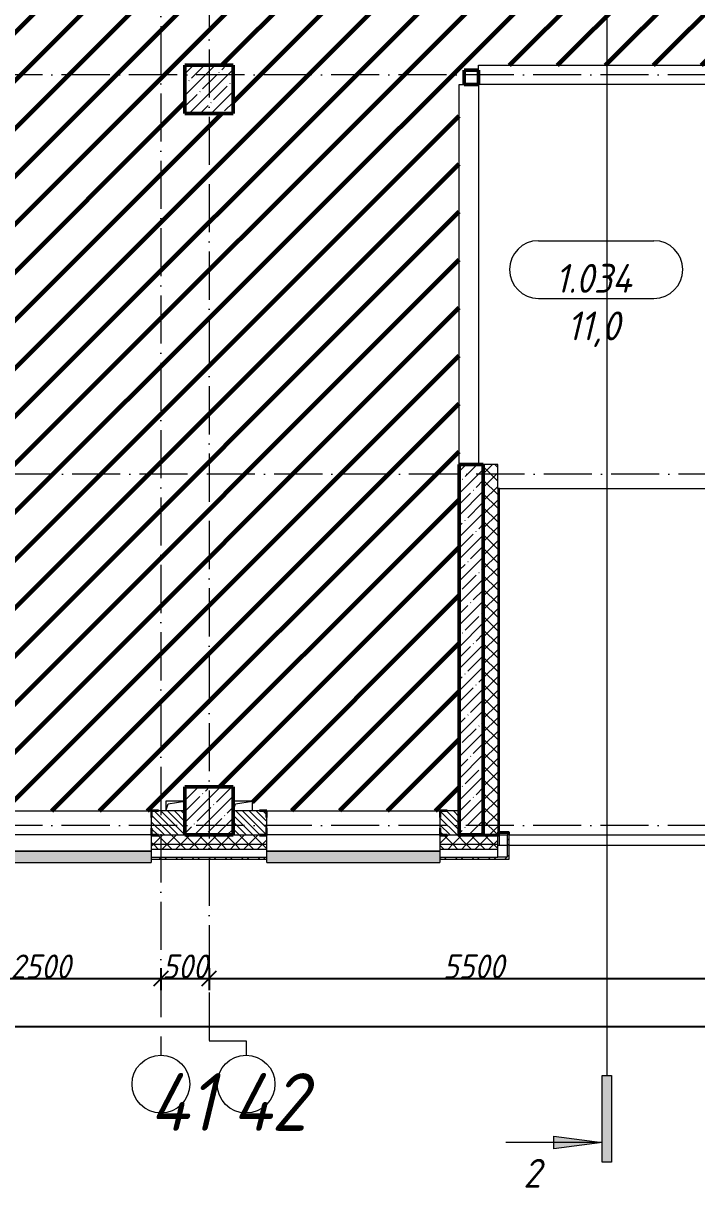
# Model space of a CAD drawing. Header units: millimetres. Extents: x -606178 to 312196, y -19338 to 632709.
# Drawn here: x -370261 to -363262, y 503309 to 515412 of the extents above; entities that cross this region are included whole.
import ezdxf

# ---------------------------------------------------------------- set-up
doc = ezdxf.new("R2010")
doc.units = ezdxf.units.MM
doc.linetypes.add('50_200_ШТРИХ_1Т_ш5_п1_п1_', pattern=[700, 500, -100, 0, -100])
for name, color, linetype, lineweight in [('6.4.1) Окр пт с инж. ПТ2.16', 3, 'Continuous', 60), ('A-____-____-DIMS', 7, 'Continuous', 9), ('A-FLOR-____-OTLN', 7, 'Continuous', 9), ('A-GENM-____-MCUT', 7, 'Continuous', 25), ('A-GENM-____-OTLN', 7, 'Continuous', 9), ('A-GENM-____-OTLN-1', 7, 'Continuous', 25), ('A-GLAZ-____-OTLN', 7, 'Continuous', 9), ('A-WALL-____-MCUT', 7, 'Continuous', 13), ('A-WALL-____-MCUT-1', 7, 'Continuous', 9), ('A-WALL-____-MCUT-2', 7, 'Continuous', 50), ('A-WALL-____-OTLN', 7, 'Continuous', 9), ('A-WALL-____-PATT-1', 7, 'Continuous', 9), ('A-WALL-FNSH-MCUT-1', 7, 'Continuous', 9), ('G-____-____-SYMB', 7, 'Continuous', 9), ('I-WALL-____-OTLN', 7, 'Continuous', 9), ('S-COLS-____-MCUT', 7, 'Continuous', 50), ('S-COLS-____-OTLN', 7, 'Continuous', 9), ('S-GRID-____-IDEN', 7, 'Continuous', 9), ('S-GRID-____-OTLN', 7, 'Continuous', 9), ('S-GRID-____-OTLN-1', 7, '50_200_ШТРИХ_1Т_ш5_п1_п1_', 9)]:
    doc.layers.add(name, color=color, linetype=linetype, lineweight=lineweight)
for name, color, linetype, lineweight, true_color in [('A-AREA-IDEN-1', 7, 'Continuous', 9, 0x000000), ('A-GLAZ-____-OTLN-1', 7, 'Continuous', 9, 0xc0c0c0), ('G-____-____-SYMB-1', 9, 'Continuous', 9, 0x808080)]:
    doc.layers.add(name, color=color, linetype=linetype, lineweight=lineweight, true_color=true_color)
doc.styles.add('ISOCPEUR_I', font='isocpeui.ttf', dxfattribs={"width": 0.9, "height": 2.5})
doc.styles.add('ISOCPEUR_I_10', font='isocpeui.ttf', dxfattribs={"width": 0.9, "height": 180})
doc.styles.add('ISOCPEUR_I_9', font='isocpeui.ttf', dxfattribs={"width": 0.9, "height": 250})
doc.dimstyles.new('ISO-2_5_0_9К_БОЛЬШОЙ_ОСИ', dxfattribs={"dimscale": 304.8, "dimtxt": 248.995294, "dimasz": 0.492126, "dimexe": 0.393701, "dimexo": 0, "dimgap": 0, "dimtad": 1, "dimdec": 0, "dimzin": 0, "dimdsep": 46, "dimtxsty": 'ISOCPEUR_I_9', "dimblk1": 'OBLIQUE', "dimblk2": 'OBLIQUE', "dimsah": 1, "dimcen": 0.09, "dimdle": 0.393701, "dimazin": 0, "dimtfac": 1, "dimtdec": 4, "dimtix": 1, "dimtmove": 0, "dimatfit": 3, "dimfxl": 1, "dimtvp": 1, "dimtolj": 1, "dimtzin": 0, "dimarcsym": 2})
pattern_1 = [(135, (-425830.77, 451794.26), (-35.35534, -35.35534), [])]
pattern_2 = [(45, (-425830.77, 451794.26), (-70.71068, 70.71068), []), (135, (-425830.77, 451794.26), (-70.71068, -70.71068), [])]
pattern_3 = [(45, (-425830.77, 451794.26), (-85.53659, 85.53659), []), (45, (-425773.75, 451794.26), (-85.53659, 85.53659), [])]

# ---------------------------------------------------------------- blocks, each defined once
blk = doc.blocks.new('BSC_Колонна _Прямоугольная - 500х500-V66-АР1_План отверстий 1 этажа в осях 1-64_Ю-ЯЯ')
at = {"layer": 'S-COLS-____-OTLN'}
h = blk.add_hatch(dxfattribs=at)
h.set_pattern_fill('FP_74', color=256, style=0, pattern_type=2)
h.set_pattern_definition([(45, (-57500, -55431.04), (-114.04925, 114.04925), []), (45, (-57385.95, -55431.04), (-114.04925, 114.04925), [201.613, -40.323, 3.353, -36.97])])
h.paths.add_polyline_path([(-250, -250), (250, -250), (250, 250), (-250, 250), (-250, 178)], flags=0)
at = {"layer": 'S-COLS-____-MCUT'}
for p, q in [((250, 250), (-250, 250)), ((-250, 250), (-250, -250)), ((250, -250), (250, 250)), ((-250, -250), (250, -250))]:
    blk.add_line(p, q, dxfattribs=at)
blk = doc.blocks.new('BSC_Колонна _Прямоугольная - 500х500-V67-АР1_План отверстий 1 этажа в осях 1-64_Ю-ЯЯ')
at = {"layer": 'S-COLS-____-OTLN'}
h = blk.add_hatch(dxfattribs=at)
h.set_pattern_fill('FP_75', color=256, style=0, pattern_type=2)
h.set_pattern_definition([(45, (-57500, -62931.04), (-114.04925, 114.04925), []), (45, (-57385.95, -62931.04), (-114.04925, 114.04925), [201.613, -40.323, 3.353, -36.97])])
h.paths.add_polyline_path([(-250, -250), (250, -250), (250, 250), (-250, 250)], flags=0)
at = {"layer": 'S-COLS-____-MCUT'}
for p, q in [((250, 250), (-250, 250)), ((-250, 250), (-250, -250)), ((250, -250), (250, 250)), ((-250, -250), (250, -250))]:
    blk.add_line(p, q, dxfattribs=at)
blk = doc.blocks.new('Фахверк_СКБ_Уголок - 250_2700-27497298-АР1_План отверстий 1 этажа в осях 1-64_Ю-ЯЯ')
at = {"layer": 'A-GENM-____-MCUT'}
for p, q in [((200, 181), (125, 181)), ((125, 181), (125, 106)), ((131, 106), (131, 175)), ((131, 175), (200, 175)), ((200, 175), (200, 181)), ((125, 106), (131, 106)), ((131, -6), (125, -6)), ((125, -6), (125, -81)), ((125, -81), (200, -81)), ((131, -75), (131, -6)), ((200, -75), (131, -75)), ((200, -81), (200, -75))]:
    blk.add_line(p, q, dxfattribs=at)
blk = doc.blocks.new('AR_Отверстие прямоугольное _в плите_ - AR_Отверстие прямоугольное _в плите_-V206-АР1_План отверстий 1 этажа в осях 1-64_Ю-ЯЯ')
at = {"layer": 'A-GENM-____-OTLN'}
for p, q in [((100, 50), (-100, 50)), ((-100, -50), (-75, 25)), ((-75, 25), (100, 50)), ((100, -50), (100, 50))]:
    blk.add_line(p, q, dxfattribs=at)
blk = doc.blocks.new('AR_Отверстие прямоугольное _в плите_ - AR_Отверстие прямоугольное _в плите_-V228-АР1_План отверстий 1 этажа в осях 1-64_Ю-ЯЯ')
at = {"layer": 'A-GENM-____-OTLN'}
for p, q in [((100, 50), (-100, 50)), ((-100, 50), (-100, -50)), ((-100, -50), (-75, 25)), ((-75, 25), (100, 50))]:
    blk.add_line(p, q, dxfattribs=at)
blk = doc.blocks.new('Отлив_СКБ - Отлив витража_120_НВФ-31885687-АР1_План отверстий 1 этажа в осях 1-64_Ю-ЯЯ')
at = {"layer": 'A-GLAZ-____-OTLN-1'}
for points in [[(0, -2), (1800, -2), (1800, 0), (0, 0)], [(877, -120), (1800, -120), (1800, -2), (0, -2), (0, -120)]]:
    blk.add_hatch(color=256, dxfattribs=at).paths.add_polyline_path(points, flags=0)
at = {"layer": 'A-GLAZ-____-OTLN'}
for p, q in [((0, 0), (1800, 0)), ((1800, -2), (0, -2)), ((0, -120), (0, -83)), ((0, -120), (1800, -120)), ((1800, -83), (1800, -120))]:
    blk.add_line(p, q, dxfattribs=at)
blk = doc.blocks.new('О_Общий_Откосы металлические_СКБ_Боковой - О_Общий_Откосы металлические_СКБ_Боковой-32003645-АР1_План отверстий 1 этажа в осях 1-64_Ю-ЯЯ')
at = {"layer": 'A-GENM-____-MCUT'}
for p, q in [((0, 0), (-120, 0)), ((-120, 0), (-120, -30)), ((0, -30), (0, 0)), ((-120, -30), (-270, -30)), ((-270, -30), (-270, -37)), ((-270, -37), (-113, -37)), ((-113, -37), (-113, -7)), ((-113, -7), (-7, -7)), ((-7, -7), (-7, -30)), ((-7, -30), (0, -30))]:
    blk.add_line(p, q, dxfattribs=at)
blk = doc.blocks.new('BSC_Колонна _Прямоугольная1 - 150х150 _металл_-35301503-АР1_План отверстий 1 этажа в осях 1-64_Ю-ЯЯ')
at = {"layer": 'S-COLS-____-MCUT'}
for p, q in [((75, 75), (-75, 75)), ((-75, 75), (-75, -75)), ((75, -75), (75, 75)), ((-75, -75), (75, -75))]:
    blk.add_line(p, q, dxfattribs=at)
blk = doc.blocks.new('Ось сетки - Круг_Ø6_00__ISO-2_5_0_9K_-25732049-АР1_План отверстий 1 этажа в осях 1-64_Ю-ЯЯ')
at = {"layer": 'S-GRID-____-IDEN'}
blk.add_circle((0, 0), 3, dxfattribs=at)
blk = doc.blocks.new('Разрез - Концевая часть разреза-18266132-АР1_План отверстий 1 этажа в осях 1-64_Ю-ЯЯ')
at = {"layer": 'G-____-____-SYMB'}
for points in [[(0, 0.5), (0, -0.5), (-9, -0.5), (-9, 0.5)], [(-6.29, -5.5), (-7.61, -5.5), (-6.95, -0.5)]]:
    blk.add_hatch(color=256, dxfattribs=at).paths.add_polyline_path(points, flags=0)
for p, q in [((0, 0.5), (-9, 0.5)), ((-9, 0.5), (-9, -0.5)), ((0, -0.5), (0, 0.5)), ((-9, -0.5), (0, -0.5)), ((-6.95, -0.5), (-7.61, -5.5)), ((-6.95, -0.5), (-6.95, -10.5)), ((-6.29, -5.5), (-6.95, -0.5)), ((-7.61, -5.5), (-6.29, -5.5))]:
    blk.add_line(p, q, dxfattribs=at)
blk = doc.blocks.new('_Oblique')
at = {"color": 0, "linetype": 'ByBlock', "lineweight": -2}
blk.add_line((-0.5, -0.5), (0.5, 0.5), dxfattribs=at)
blk = doc.blocks.new('*D4338')
at = {"layer": 'A-____-____-DIMS', "color": 0, "lineweight": -2, "transparency": 16777216}
for p, q in [((-371331, 505589), (-371331, 505363)), ((-368831, 505589), (-368831, 505363)), ((-371451, 505483), (-368711, 505483))]:
    blk.add_line(p, q, dxfattribs=at)
at = {"layer": 'Defpoints', "color": 0, "transparency": 16777216}
for p in [(-371331, 505589), (-368831, 505589), (-368831, 505483)]:
    blk.add_point(p, dxfattribs=at)
at = {"layer": 'A-____-____-DIMS', "color": 0, "lineweight": -2, "transparency": 16777216, "xscale": 150, "yscale": 150, "zscale": 150, "rotation": 180}
blk.add_blockref('_Oblique', (-371331, 505483), dxfattribs=at)
at = {"layer": 'A-____-____-DIMS', "color": 0, "lineweight": -2, "transparency": 16777216, "xscale": 150, "yscale": 150, "zscale": 150}
blk.add_blockref('_Oblique', (-368831, 505483), dxfattribs=at)
at = {"layer": 'A-____-____-DIMS', "color": 0, "transparency": 16777216, "insert": (-370081, 505608), "char_height": 250, "width": 758.48, "attachment_point": 5, "style": 'ISOCPEUR_I_9'}
blk.add_mtext('\\A1;2500', dxfattribs=at)
blk = doc.blocks.new('*D4339')
at = {"layer": 'A-____-____-DIMS', "color": 0, "lineweight": -2, "transparency": 16777216}
for p, q in [((-368831, 505589), (-368831, 505363)), ((-368331, 505589), (-368331, 505363)), ((-368951, 505483), (-368211, 505483))]:
    blk.add_line(p, q, dxfattribs=at)
at = {"layer": 'Defpoints', "color": 0, "transparency": 16777216}
for p in [(-368831, 505589), (-368331, 505589), (-368331, 505483)]:
    blk.add_point(p, dxfattribs=at)
at = {"layer": 'A-____-____-DIMS', "color": 0, "lineweight": -2, "transparency": 16777216, "xscale": 150, "yscale": 150, "zscale": 150, "rotation": 180}
blk.add_blockref('_Oblique', (-368831, 505483), dxfattribs=at)
at = {"layer": 'A-____-____-DIMS', "color": 0, "lineweight": -2, "transparency": 16777216, "xscale": 150, "yscale": 150, "zscale": 150}
blk.add_blockref('_Oblique', (-368331, 505483), dxfattribs=at)
at = {"layer": 'A-____-____-DIMS', "color": 0, "transparency": 16777216, "insert": (-368581, 505608), "char_height": 250, "width": 568.86, "attachment_point": 5, "style": 'ISOCPEUR_I_9'}
blk.add_mtext('\\A1;500', dxfattribs=at)
blk = doc.blocks.new('*D4340')
at = {"layer": 'A-____-____-DIMS', "color": 0, "lineweight": -2, "transparency": 16777216}
for p, q in [((-368331, 505589), (-368331, 505363)), ((-362831, 505589), (-362831, 505363)), ((-368451, 505483), (-362711, 505483))]:
    blk.add_line(p, q, dxfattribs=at)
at = {"layer": 'Defpoints', "color": 0, "transparency": 16777216}
for p in [(-368331, 505589), (-362831, 505589), (-362831, 505483)]:
    blk.add_point(p, dxfattribs=at)
at = {"layer": 'A-____-____-DIMS', "color": 0, "lineweight": -2, "transparency": 16777216, "xscale": 150, "yscale": 150, "zscale": 150, "rotation": 180}
blk.add_blockref('_Oblique', (-368331, 505483), dxfattribs=at)
at = {"layer": 'A-____-____-DIMS', "color": 0, "lineweight": -2, "transparency": 16777216, "xscale": 150, "yscale": 150, "zscale": 150}
blk.add_blockref('_Oblique', (-362831, 505483), dxfattribs=at)
at = {"layer": 'A-____-____-DIMS', "color": 0, "transparency": 16777216, "insert": (-365581, 505608), "char_height": 250, "width": 758.48, "attachment_point": 5, "style": 'ISOCPEUR_I_9'}
blk.add_mtext('\\A1;5500', dxfattribs=at)
blk = doc.blocks.new('*D4410')
at = {"layer": 'A-____-____-DIMS', "color": 0, "lineweight": -2, "transparency": 16777216}
for p, q in [((-428181, 505092), (-428181, 504866)), ((-354781, 505092), (-354781, 504866)), ((-428301, 504986), (-354661, 504986))]:
    blk.add_line(p, q, dxfattribs=at)
at = {"layer": 'Defpoints', "color": 0, "transparency": 16777216}
for p in [(-428181, 505092), (-354781, 505092), (-354781, 504986)]:
    blk.add_point(p, dxfattribs=at)
at = {"layer": 'A-____-____-DIMS', "color": 0, "lineweight": -2, "transparency": 16777216, "xscale": 150, "yscale": 150, "zscale": 150, "rotation": 180}
blk.add_blockref('_Oblique', (-428181, 504986), dxfattribs=at)
at = {"layer": 'A-____-____-DIMS', "color": 0, "lineweight": -2, "transparency": 16777216, "xscale": 150, "yscale": 150, "zscale": 150}
blk.add_blockref('_Oblique', (-354781, 504986), dxfattribs=at)
at = {"layer": 'A-____-____-DIMS', "color": 0, "transparency": 16777216, "insert": (-391481, 505113), "char_height": 250, "width": 971.08, "attachment_point": 5, "style": 'ISOCPEUR_I_9'}
blk.add_mtext('\\A1;73400', dxfattribs=at)
blk = doc.blocks.new('AAR_СКБ_Марка_помещения_1_5 ммп - Номер _ Площадь-27962135-АИ_План этажа_Стены_1')
at = {"layer": 'A-AREA-IDEN-1'}
for p, q in [((-2.987, 3), (3.013, 3)), ((-2.987, 0), (3.013, 0))]:
    blk.add_line(p, q, dxfattribs=at)
for centre, start, end in [((-2.987, 1.5), 90, 270), ((3.013, 1.5), 270, 90)]:
    blk.add_arc(centre, 1.5, start, end, dxfattribs=at)

msp = doc.modelspace()

# ---------------------------------------------------------------- hatches: boundary and pattern name
at = {"layer": '6.4.1) Окр пт с инж. ПТ2.16'}
h = msp.add_hatch(dxfattribs=at)
h.set_pattern_fill('ANSI31', color=256, scale=111)
h.paths.add_polyline_path([(-351330.7712, 518575.3011), (-351390.7712, 518575.3011), (-351390.7712, 518975.3011), (-351630.7712, 518975.3011), (-351630.7712, 519475.3011), (-351380.7712, 519475.3011), (-351380.7712, 521675.3011), (-351930.7712, 521675.3011), (-352055.7712, 521675.3011), (-352055.7712, 521669.3011), (-352130.7712, 521669.3011), (-354130.7712, 521675.3011), (-354130.7712, 521669.3011), (-354205.7712, 521669.3011), (-354230.7712, 521675.3011), (-354230.7712, 518975.3011), (-356630.7712, 518975.3011), (-357130.7712, 518975.3011), (-362080.7712, 518975.3011), (-362580.7712, 518975.3011), (-368730.7712, 518975.3011), (-368730.7712, 518175.3011), (-369005.7712, 518175.3011), (-369905.7712, 518175.3011), (-370180.7712, 518175.3011), (-370180.7712, 518975.3011), (-370830.7712, 518975.3011), (-371230.7712, 518975.3011), (-371530.7712, 518975.3011), (-372031.1657, 518975.3011), (-372281.1657, 518975.3011), (-372680.7712, 518975.3011), (-373030.7712, 518975.3011), (-373030.7712, 518375.3011), (-373130.7712, 518375.3011), (-373180.7712, 518375.3011), (-374280.7712, 518375.3011), (-374580.7712, 518375.3011), (-375530.7712, 518375.3011), (-375630.7712, 518375.3011), (-375630.7712, 518975.3011), (-375630.7712, 519225.3011), (-375830.7712, 519225.3011), (-375830.7712, 519325.3011), (-376330.7712, 519325.3011), (-376756.1619, 519325.3011), (-377006.1619, 519325.3011), (-377605.7712, 519325.3011), (-378005.7712, 519325.3011), (-378430.7712, 519325.3011), (-380080.7712, 519325.3011), (-380080.7712, 519075.3011), (-380580.7712, 519075.3011), (-380580.7712, 514975.3011), (-380080.7712, 514975.3011), (-379755.7712, 514975.3011), (-379755.7712, 514981.3011), (-379680.7712, 514981.3011), (-379680.7712, 514975.3011), (-379230.7712, 514975.3011), (-378380.7712, 514975.3011), (-377980.7712, 514975.3011), (-377980.7712, 514981.3011), (-377905.7712, 514981.3011), (-377580.7712, 514975.3011), (-377080.7712, 514975.3011), (-375455.7712, 514975.3011), (-375455.7712, 514981.3011), (-375380.7712, 514981.3011), (-375380.7712, 514975.3011), (-375220.7712, 514975.3011), (-374820.7712, 514975.3011), (-374680.7712, 514975.3011), (-374680.7712, 514981.3011), (-374605.7712, 514981.3011), (-374455.7712, 514975.3011), (-374455.7712, 514981.3011), (-374380.7712, 514981.3011), (-374380.7712, 514975.3011), (-374200.7712, 514975.3011), (-373900.7712, 514975.3011), (-373680.7712, 514975.3011), (-373680.7712, 514981.3011), (-373605.7712, 514981.3011), (-373455.7712, 514975.3011), (-373455.7712, 514981.3011), (-373380.7712, 514981.3011), (-373380.7712, 514975.3011), (-372680.7712, 514975.3011), (-372680.7712, 514981.3011), (-372605.7712, 514981.3011), (-372455.7712, 514975.3011), (-372455.7712, 514981.3011), (-372380.7712, 514981.3011), (-372380.7712, 514975.3011), (-371680.7712, 514975.3011), (-371680.7712, 514981.3011), (-371605.7712, 514981.3011), (-371580.7712, 514975.3011), (-371080.7712, 514975.3011), (-370730.7712, 514975.3011), (-370730.7712, 514075.3011), (-370730.7712, 511425.3011), (-370730.7712, 510525.3011), (-371230.7712, 510525.3011), (-371230.7712, 507875.3011), (-370730.7712, 507875.3011), (-370730.7712, 507225.3011), (-368930.7712, 507225.3011), (-368930.7712, 507231.3011), (-368855.7712, 507231.3011), (-368780.7712, 507229.6648), (-368780.7712, 507325.3011), (-368580.7712, 507325.3011), (-368580.7712, 507475.3011), (-368080.7712, 507475.3011), (-368080.7712, 507325.3011), (-367880.7712, 507325.3011), (-367880.7712, 507225.3011), (-367805.7712, 507225.3011), (-367805.7712, 507231.3011), (-367730.7712, 507231.3011), (-365930.7712, 507225.3011), (-365930.7712, 507231.3011), (-365855.7712, 507231.3011), (-365730.7712, 507225.3011), (-365730.7712, 510825.3011), (-365730.7712, 514775.3011), (-365680.7712, 514775.3011), (-365680.7712, 514925.3011), (-365530.7712, 514925.3011), (-365530.7712, 514975.3011), (-362580.7712, 514975.3011), (-362080.7712, 514975.3011), (-361555.7712, 514975.3011), (-361555.7712, 514981.3011), (-361480.7712, 514981.3011), (-361480.7712, 514975.3011), (-360760.7712, 514975.3011), (-360510.7712, 514975.3011), (-360330.7712, 514975.3011), (-360330.7712, 514981.3011), (-360255.7712, 514981.3011), (-359130.7712, 514975.3011), (-358680.7712, 514975.3011), (-357080.7712, 514975.3011), (-356580.7712, 514975.3011), (-356355.7712, 514975.3011), (-356355.7712, 514981.3011), (-356280.7712, 514981.3011), (-355820.7712, 514975.3011), (-355620.7712, 514975.3011), (-355130.7712, 514975.3011), (-355130.7712, 514981.3011), (-355055.7712, 514981.3011), (-352805.7712, 514975.3011), (-352805.7712, 514981.3011), (-352730.7712, 514981.3011), (-352730.7712, 514975.3011), (-352120.7712, 514975.3011), (-351920.7712, 514975.3011), (-351580.7712, 514975.3011), (-351580.7712, 514981.3011), (-351505.7712, 514981.3011), (-351390.7712, 514975.7811), (-351390.7712, 515080.3011), (-351390.7712, 515430.3011), (-351390.7712, 516415.3011), (-351390.7712, 516475.3011), (-351330.7712, 516475.3011)])
h.paths.add_polyline_path([(-368580.7712, 514975.3011), (-368080.7712, 514975.3011), (-368080.7712, 514475.3011), (-368580.7712, 514475.3011)], flags=16)
at = {"layer": 'A-WALL-____-PATT-1'}
h = msp.add_hatch(dxfattribs=at)
h.set_pattern_fill('FP_13', color=256, style=0, pattern_type=2)
h.set_pattern_definition([(45, (-425830.77, 451794.26), (-114.04925, 114.04925), []), (45, (-425716.72, 451794.26), (-114.04925, 114.04925), [201.612, -40.322, 3.353, -36.97])])
h.paths.add_polyline_path([(-365480.7712, 506975.3011), (-365480.7712, 510825.3011), (-365730.7712, 510825.3011), (-365730.7712, 506975.3011)], flags=0)
h = msp.add_hatch(dxfattribs=at)
h.set_pattern_fill('FP_1', color=256, style=0, pattern_type=2)
h.set_pattern_definition(pattern_2)
h.paths.add_polyline_path([(-365330.7712, 506975.3011), (-365330.7712, 510825.3011), (-365480.7712, 510825.3011), (-365480.7712, 506975.3011)], flags=0)
h = msp.add_hatch(dxfattribs=at)
h.set_pattern_fill('FP_6', color=256, style=0, pattern_type=2)
h.set_pattern_definition(pattern_1)
h.paths.add_polyline_path([(-370736.7712, 506975.3011), (-370736.7712, 507044.3011), (-370730.7712, 507044.3011), (-370730.7712, 507156.3011), (-370736.7712, 507156.3011), (-370736.7712, 507225.3011), (-371080.7712, 507225.3011), (-371080.7712, 506975.3011), (-370805.7712, 506975.3011)], flags=0)
h.paths.add_polyline_path([(-368580.7712, 506975.3011), (-368580.7712, 507225.3011), (-368924.7712, 507225.3011), (-368924.7712, 507156.3011), (-368930.7712, 507156.3011), (-368930.7712, 507044.3011), (-368924.7712, 507044.3011), (-368924.7712, 506975.3011), (-368855.7712, 506975.3011)], flags=0)
h = msp.add_hatch(dxfattribs=at)
h.set_pattern_fill('FP_6', color=256, style=0, pattern_type=2)
h.set_pattern_definition(pattern_1)
h.paths.add_polyline_path([(-365730.7712, 506975.3011), (-365730.7712, 507225.3011), (-365924.7712, 507225.3011), (-365924.7712, 507156.3011), (-365930.7712, 507156.3011), (-365930.7712, 507044.3011), (-365924.7712, 507044.3011), (-365924.7712, 506975.3011), (-365751.1572, 506975.3011)], flags=0)
h.paths.add_polyline_path([(-368080.7712, 506975.3011), (-367736.7712, 506975.3011), (-367736.7712, 507044.3011), (-367730.7712, 507044.3011), (-367730.7712, 507156.3011), (-367736.7712, 507156.3011), (-367736.7712, 507225.3011), (-368080.7712, 507225.3011)], flags=0)
h = msp.add_hatch(dxfattribs=at)
h.set_pattern_fill('FP_1', color=256, style=0, pattern_type=2)
h.set_pattern_definition(pattern_2)
h.paths.add_polyline_path([(-365930.7712, 506875.3011), (-365330.7712, 506875.3011), (-365330.7712, 506975.3011), (-365855.7712, 506975.3011), (-365855.7712, 506969.3011), (-365930.7712, 506969.3011)], flags=0)
h.paths.add_polyline_path([(-367730.7712, 506875.3011), (-367730.7712, 506969.3011), (-367805.7712, 506969.3011), (-367805.7712, 506975.3011), (-368855.7712, 506975.3011), (-368855.7712, 506969.3011), (-368930.7712, 506969.3011), (-368930.7712, 506875.3011), (-368402.4082, 506875.3011)], flags=0)
h.paths.add_polyline_path([(-370730.7712, 506875.3011), (-370730.7712, 506969.3011), (-370805.7712, 506969.3011), (-370805.7712, 506975.3011), (-371855.7712, 506975.3011), (-371855.7712, 506969.3011), (-371930.7712, 506969.3011), (-371930.7712, 506875.3011), (-371053.6592, 506875.3011)], flags=0)
h.paths.add_polyline_path([(-373730.7712, 506875.3011), (-373730.7712, 506969.3011), (-373805.7712, 506969.3011), (-373805.7712, 506975.3011), (-374855.7712, 506975.3011), (-374855.7712, 506969.3011), (-374930.7712, 506969.3011), (-374930.7712, 506875.3011), (-373736.7712, 506875.3011)], flags=0)
h.paths.add_polyline_path([(-376730.7712, 506875.3011), (-376730.7712, 506969.3011), (-376805.7712, 506969.3011), (-376805.7712, 506975.3011), (-377855.7712, 506975.3011), (-377855.7712, 506969.3011), (-377930.7712, 506969.3011), (-377930.7712, 506875.3011), (-376805.7712, 506875.3011)], flags=0)
h.paths.add_polyline_path([(-379891.1626, 506875.3011), (-379730.7712, 506875.3011), (-379730.7712, 506969.3011), (-379805.7712, 506969.3011), (-379805.7712, 506975.3011), (-380595.7712, 506975.3011), (-380595.7712, 506875.3011), (-380080.7712, 506875.3011)], flags=0)
h = msp.add_hatch(dxfattribs=at)
h.set_pattern_fill('FP_3', color=256, style=0, pattern_type=2)
h.set_pattern_definition(pattern_3)
h.paths.add_polyline_path([(-365210.7712, 506745.3011), (-365210.7712, 506975.3011), (-365230.7712, 506975.3011), (-365230.7712, 506745.3011)], flags=0)
h = msp.add_hatch(dxfattribs=at)
h.set_pattern_fill('FP_1', color=256, style=0, pattern_type=2)
h.set_pattern_definition(pattern_2)
h.paths.add_polyline_path([(-365751.1572, 506825.3011), (-365330.7712, 506825.3011), (-365330.7712, 506875.3011), (-365930.7712, 506875.3011), (-365930.7712, 506825.3011)], flags=0)
h.paths.add_polyline_path([(-367730.7712, 506825.3011), (-367730.7712, 506875.3011), (-368930.7712, 506875.3011), (-368930.7712, 506825.3011), (-368402.4082, 506825.3011)], flags=0)
h.paths.add_polyline_path([(-370730.7712, 506825.3011), (-370730.7712, 506875.3011), (-371930.7712, 506875.3011), (-371930.7712, 506825.3011), (-371053.6592, 506825.3011)], flags=0)
h.paths.add_polyline_path([(-376730.7712, 506825.3011), (-376730.7712, 506875.3011), (-377930.7712, 506875.3011), (-377930.7712, 506825.3011), (-377239.9116, 506825.3011)], flags=0)
h.paths.add_polyline_path([(-374588.6606, 506825.3011), (-373730.7712, 506825.3011), (-373730.7712, 506875.3011), (-374930.7712, 506875.3011), (-374930.7712, 506825.3011)], flags=0)
h.paths.add_polyline_path([(-379891.1626, 506825.3011), (-379730.7712, 506825.3011), (-379730.7712, 506875.3011), (-380595.7712, 506875.3011), (-380595.7712, 506825.3011)], flags=0)
h = msp.add_hatch(dxfattribs=at)
h.set_pattern_fill('FP_3', color=256, style=0, pattern_type=2)
h.set_pattern_definition(pattern_3)
h.paths.add_polyline_path([(-365210.7712, 506725.3011), (-365210.7712, 506745.3011), (-365930.7712, 506745.3011), (-365930.7712, 506725.3011), (-365751.1572, 506725.3011)], flags=0)
h.paths.add_polyline_path([(-368402.4082, 506725.3011), (-367730.7712, 506725.3011), (-367730.7712, 506745.3011), (-368930.7712, 506745.3011), (-368930.7712, 506725.3011)], flags=0)
h.paths.add_polyline_path([(-371930.7712, 506725.3011), (-370730.7712, 506725.3011), (-370730.7712, 506745.3011), (-371930.7712, 506745.3011)], flags=0)
h.paths.add_polyline_path([(-373730.7712, 506725.3011), (-373730.7712, 506745.3011), (-374930.7712, 506745.3011), (-374930.7712, 506725.3011), (-374588.6606, 506725.3011)], flags=0)
h.paths.add_polyline_path([(-377239.9116, 506725.3011), (-376730.7712, 506725.3011), (-376730.7712, 506745.3011), (-377930.7712, 506745.3011), (-377930.7712, 506725.3011)], flags=0)
h.paths.add_polyline_path([(-379730.7712, 506725.3011), (-379730.7712, 506745.3011), (-380595.7712, 506745.3011), (-380595.7712, 506725.3011), (-379891.1626, 506725.3011)], flags=0)

# ---------------------------------------------------------------- linework, layer by layer
at = {"layer": 'A-FLOR-____-OTLN'}
msp.add_line((-365310.7712, 510575.3011), (-362750.7712, 510575.3011), dxfattribs=at)
at = {"layer": 'A-WALL-____-MCUT'}
for p, q in [((-368930.7712, 507156.3011), (-368930.7712, 507044.3011)), ((-368580.7712, 507225.3011), (-368855.7712, 507225.3011)), ((-367805.7712, 507225.3011), (-368080.7712, 507225.3011)), ((-367730.7712, 507044.3011), (-367730.7712, 507156.3011)), ((-365930.7712, 507156.3011), (-365930.7712, 507044.3011)), ((-365730.7712, 507225.3011), (-365855.7712, 507225.3011)), ((-365730.7712, 506975.3011), (-365730.7712, 507225.3011)), ((-368930.7712, 506969.3011), (-368930.7712, 506745.3011)), ((-367730.7712, 506745.3011), (-367730.7712, 506969.3011)), ((-365930.7712, 506969.3011), (-365930.7712, 506745.3011)), ((-365330.7712, 506975.3011), (-365730.7712, 506975.3011)), ((-365330.7712, 506745.3011), (-365330.7712, 506975.3011)), ((-368930.7712, 506745.3011), (-367730.7712, 506745.3011)), ((-365930.7712, 506745.3011), (-365330.7712, 506745.3011))]:
    msp.add_line(p, q, dxfattribs=at)
at = {"layer": 'A-WALL-____-MCUT-1'}
for p, q in [((-365330.7712, 510825.3011), (-365480.7712, 510825.3011)), ((-365480.7712, 510825.3011), (-365480.7712, 506975.3011)), ((-365330.7712, 510576.8011), (-365330.7712, 510825.3011)), ((-365324.7712, 510576.8011), (-365324.7712, 506975.3011)), ((-365318.7712, 510576.8011), (-365318.7712, 506975.3011)), ((-368855.7712, 506975.3011), (-368580.7712, 506975.3011)), ((-368080.7712, 506975.3011), (-367805.7712, 506975.3011)), ((-365855.7712, 506975.3011), (-365730.7712, 506975.3011)), ((-365330.7712, 506975.3011), (-365330.7712, 506975.3011)), ((-367730.7712, 506875.3011), (-368930.7712, 506875.3011)), ((-367730.7712, 506825.3011), (-368930.7712, 506825.3011)), ((-365330.7712, 506875.3011), (-365930.7712, 506875.3011)), ((-365330.7712, 506825.3011), (-365930.7712, 506825.3011))]:
    msp.add_line(p, q, dxfattribs=at)
at = {"layer": 'A-WALL-____-MCUT-2'}
for p, q in [((-365480.7712, 510825.3011), (-365730.7712, 510825.3011)), ((-365730.7712, 510825.3011), (-365730.7712, 506975.3011)), ((-365480.7712, 506975.3011), (-365480.7712, 510825.3011)), ((-365730.7712, 506975.3011), (-365480.7712, 506975.3011))]:
    msp.add_line(p, q, dxfattribs=at)
at = {"layer": 'A-WALL-____-OTLN'}
for p, q in [((-370730.7712, 507225.3011), (-368930.7712, 507225.3011)), ((-367730.7712, 507225.3011), (-365930.7712, 507225.3011)), ((-368930.7712, 506975.3011), (-370730.7712, 506975.3011)), ((-365930.7712, 506975.3011), (-367730.7712, 506975.3011)), ((-365310.7712, 506975.3011), (-365230.7712, 506975.3011)), ((-365310.7712, 506865.3011), (-365310.7712, 506975.3011)), ((-365210.7712, 506975.3011), (-362850.7712, 506975.3011)), ((-365230.7712, 506865.3011), (-365330.7712, 506865.3011)), ((-362850.7712, 506865.3011), (-365210.7712, 506865.3011))]:
    msp.add_line(p, q, dxfattribs=at)
at = {"layer": 'A-WALL-FNSH-MCUT-1'}
for p, q in [((-365310.7712, 510576.8011), (-365330.7712, 510576.8011)), ((-365330.7712, 510576.8011), (-365330.7712, 506975.3011)), ((-365310.7712, 506975.3011), (-365310.7712, 510576.8011)), ((-365330.7712, 506975.3011), (-365310.7712, 506975.3011)), ((-365230.7712, 506975.3011), (-365230.7712, 506745.3011)), ((-365210.7712, 506975.3011), (-365230.7712, 506975.3011)), ((-365210.7712, 506725.3011), (-365210.7712, 506975.3011)), ((-368930.7712, 506745.3011), (-368930.7712, 506725.3011)), ((-368930.7712, 506725.3011), (-367730.7712, 506725.3011)), ((-367730.7712, 506725.3011), (-367730.7712, 506745.3011)), ((-365930.7712, 506745.3011), (-365930.7712, 506725.3011)), ((-365930.7712, 506725.3011), (-365210.7712, 506725.3011)), ((-365230.7712, 506745.3011), (-365330.7712, 506745.3011))]:
    msp.add_line(p, q, dxfattribs=at)
at = {"layer": 'G-____-____-SYMB-1'}
msp.add_line((-364196.4625, 538972.0267), (-364196.4625, 504473.4836), dxfattribs=at)
at = {"layer": 'I-WALL-____-OTLN'}
for p, q in [((-365530.7712, 514925.3011), (-365530.7712, 514975.3011)), ((-365530.7712, 514975.3011), (-362580.7712, 514975.3011)), ((-365730.7712, 510825.3011), (-365730.7712, 514775.3011)), ((-365730.7712, 514775.3011), (-365680.7712, 514775.3011)), ((-365530.7712, 514775.3011), (-365530.7712, 510825.3011)), ((-362700.7712, 514775.3011), (-365530.7712, 514775.3011))]:
    msp.add_line(p, q, dxfattribs=at)
at = {"layer": 'S-GRID-____-OTLN'}
for p, q in [((-368330.7712, 504836.7347), (-367945.8677, 504836.7347)), ((-367945.8677, 504836.7347), (-367945.8677, 504685.847))]:
    msp.add_line(p, q, dxfattribs=at)
at = {"layer": 'S-GRID-____-OTLN-1'}
for p, q in [((-368830.7712, 542687.1106), (-368830.7712, 504685.847)), ((-368330.7712, 542443.5807), (-368330.7712, 504836.7347)), ((-321756.3646, 514875.3011), (-430499.5414, 514875.3011)), ((-350350.7307, 510725.3011), (-430499.5414, 510725.3011)), ((-321756.3646, 507075.3011), (-430499.5414, 507075.3011))]:
    msp.add_line(p, q, dxfattribs=at)

# ---------------------------------------------------------------- block references
at = {"layer": 'A-AREA-IDEN-1', "xscale": 199.9999999999999, "yscale": 199.9999999999999, "zscale": 199.9999999999999}
msp.add_blockref('AAR_СКБ_Марка_помещения_1_5 ммп - Номер _ Площадь-27962135-АИ_План этажа_Стены_1', (-364310.1019, 512552.6149), dxfattribs=at)
at = {"layer": 'A-GENM-____-OTLN'}
for name, p in [('AR_Отверстие прямоугольное _в плите_ - AR_Отверстие прямоугольное _в плите_-V228-АР1_План отверстий 1 этажа в осях 1-64_Ю-ЯЯ', (-368680.7712, 507275.3011)), ('AR_Отверстие прямоугольное _в плите_ - AR_Отверстие прямоугольное _в плите_-V206-АР1_План отверстий 1 этажа в осях 1-64_Ю-ЯЯ', (-367980.7712, 507275.3011)), ('О_Общий_Откосы металлические_СКБ_Боковой - О_Общий_Откосы металлические_СКБ_Боковой-32003645-АР1_План отверстий 1 этажа в осях 1-64_Ю-ЯЯ', (-365210.7712, 507005.3011))]:
    msp.add_blockref(name, p, dxfattribs=at)
at = {"layer": 'A-GENM-____-OTLN-1'}
for p in [(-369055.7712, 507050.3011), (-366055.7712, 507050.3011)]:
    msp.add_blockref('Фахверк_СКБ_Уголок - 250_2700-27497298-АР1_План отверстий 1 этажа в осях 1-64_Ю-ЯЯ', p, dxfattribs=at)
at = {"layer": 'A-GENM-____-OTLN-1', "rotation": 180}
msp.add_blockref('Фахверк_СКБ_Уголок - 250_2700-27497298-АР1_План отверстий 1 этажа в осях 1-64_Ю-ЯЯ', (-367605.7712, 507150.3011), dxfattribs=at)
at = {"layer": 'A-GLAZ-____-OTLN'}
for p in [(-370730.7712, 506808.3011), (-367730.7712, 506808.3011)]:
    msp.add_blockref('Отлив_СКБ - Отлив витража_120_НВФ-31885687-АР1_План отверстий 1 этажа в осях 1-64_Ю-ЯЯ', p, dxfattribs=at)
at = {"layer": 'G-____-____-SYMB', "extrusion": (0, 0, -1), "xscale": 99.99999999999993, "yscale": 99.99999999999993, "zscale": 99.99999999999993, "rotation": 90.00000000000053}
msp.add_blockref('Разрез - Концевая часть разреза-18266132-АР1_План отверстий 1 этажа в осях 1-64_Ю-ЯЯ', (364196.4625, 504473.4836), dxfattribs=at)
at = {"layer": 'S-COLS-____-OTLN'}
for name, p in [('BSC_Колонна _Прямоугольная - 500х500-V67-АР1_План отверстий 1 этажа в осях 1-64_Ю-ЯЯ', (-368330.7712, 514725.3011)), ('BSC_Колонна _Прямоугольная - 500х500-V66-АР1_План отверстий 1 этажа в осях 1-64_Ю-ЯЯ', (-368330.7712, 507225.3011))]:
    msp.add_blockref(name, p, dxfattribs=at)
at = {"layer": 'S-COLS-____-OTLN', "rotation": 270.0000000000001}
msp.add_blockref('BSC_Колонна _Прямоугольная1 - 150х150 _металл_-35301503-АР1_План отверстий 1 этажа в осях 1-64_Ю-ЯЯ', (-365605.7712, 514850.3011), dxfattribs=at)
at = {"layer": 'S-GRID-____-IDEN', "xscale": 99.99999999999993, "yscale": 99.99999999999993, "zscale": 99.99999999999993, "rotation": 180}
for p in [(-368830.7712, 504385.847), (-367945.8677, 504385.847)]:
    msp.add_blockref('Ось сетки - Круг_Ø6_00__ISO-2_5_0_9K_-25732049-АР1_План отверстий 1 этажа в осях 1-64_Ю-ЯЯ', p, dxfattribs=at)

# ---------------------------------------------------------------- texts
at = {"layer": 'A-AREA-IDEN-1', "char_height": 300, "attachment_point": 8, "line_spacing_factor": 1.139951, "style": 'ISOCPEUR_I'}
for s, insert, width in [('\\pxqc,t8.46667,16.93333,25.4,33.86667,42.33333,50.8,59.26667,67.73333,76.2,84.66667,93.13333,101.6,110.06667,118.53333,127,135.46667,143.93333,152.4,160.86667,169.33333,177.8,186.26667,194.73333,203.2,211.66667,220.13333,228.6,237.06667,245.53333,254,262.46667,270.93333;{1.034}', (-364335.5309, 512610.9447), 940), ('\\pxqc,t8.46667,16.93333,25.4,33.86667,42.33333,50.8,59.26667,67.73333,76.2,84.66667,93.13333,101.6,110.06667,118.53333,127,135.46667,143.93333,152.4,160.86667,169.33333,177.8,186.26667,194.73333,203.2,211.66667,220.13333,228.6,237.06667,245.53333,254,262.46667,270.93333;{11,0}', (-364334.5309, 512046.9967), 648)]:
    msp.add_mtext(s, dxfattribs=dict(at, insert=insert, width=width))
at = {"layer": 'G-____-____-SYMB', "insert": (-365065.5622, 503608.6653), "char_height": 300, "width": 256.54, "attachment_point": 1, "style": 'ISOCPEUR_I_10'}
msp.add_mtext('\\fISOCPEUR|b0|i1|c204|p34|;2', dxfattribs=at)
at = {"layer": 'S-GRID-____-IDEN', "char_height": 600, "attachment_point": 1, "style": 'ISOCPEUR_I_9'}
for s, insert, width in [('41', (-368950.2929, 504499.7806), 367.974562), ('42', (-368089.2394, 504499.7806), 425.696062)]:
    msp.add_mtext(s, dxfattribs=dict(at, insert=insert, width=width))

# ---------------------------------------------------------------- dimensions: what is measured, and where the dimension line sits
at = {"layer": 'A-____-____-DIMS'}
for base, p1, p2, override, picture, middle in [((-368830.7712, 505482.7262), (-371330.7712, 505588.7923), (-368830.7712, 505588.7923), {"dimpost": '<>', "dimfxl": 2500}, '*D4338', (-370080.7712, 505607.7262)), ((-368330.7712, 505482.7262), (-368830.7712, 505588.7923), (-368330.7712, 505588.7923), {"dimpost": '<>', "dimfxl": 500}, '*D4339', (-368580.7712, 505607.7262)), ((-362830.7712, 505482.7262), (-368330.7712, 505588.7923), (-362830.7712, 505588.7923), {"dimpost": '<>', "dimfxl": 5500}, '*D4340', (-365580.7712, 505607.7262)), ((-354780.7712, 504985.926), (-428180.7712, 505091.992), (-354780.7712, 505091.992), {"dimpost": '<>', "dimfxl": 73400}, '*D4410', (-391480.7712, 505112.5358))]:
    dim = msp.add_linear_dim(base=base, p1=p1, p2=p2, dimstyle='ISO-2_5_0_9К_БОЛЬШОЙ_ОСИ', override=override, dxfattribs=at)
    dim.commit()
    dim.dimension.update_dxf_attribs({"geometry": picture, "text_midpoint": middle})

doc.saveas('drawing.dxf')
